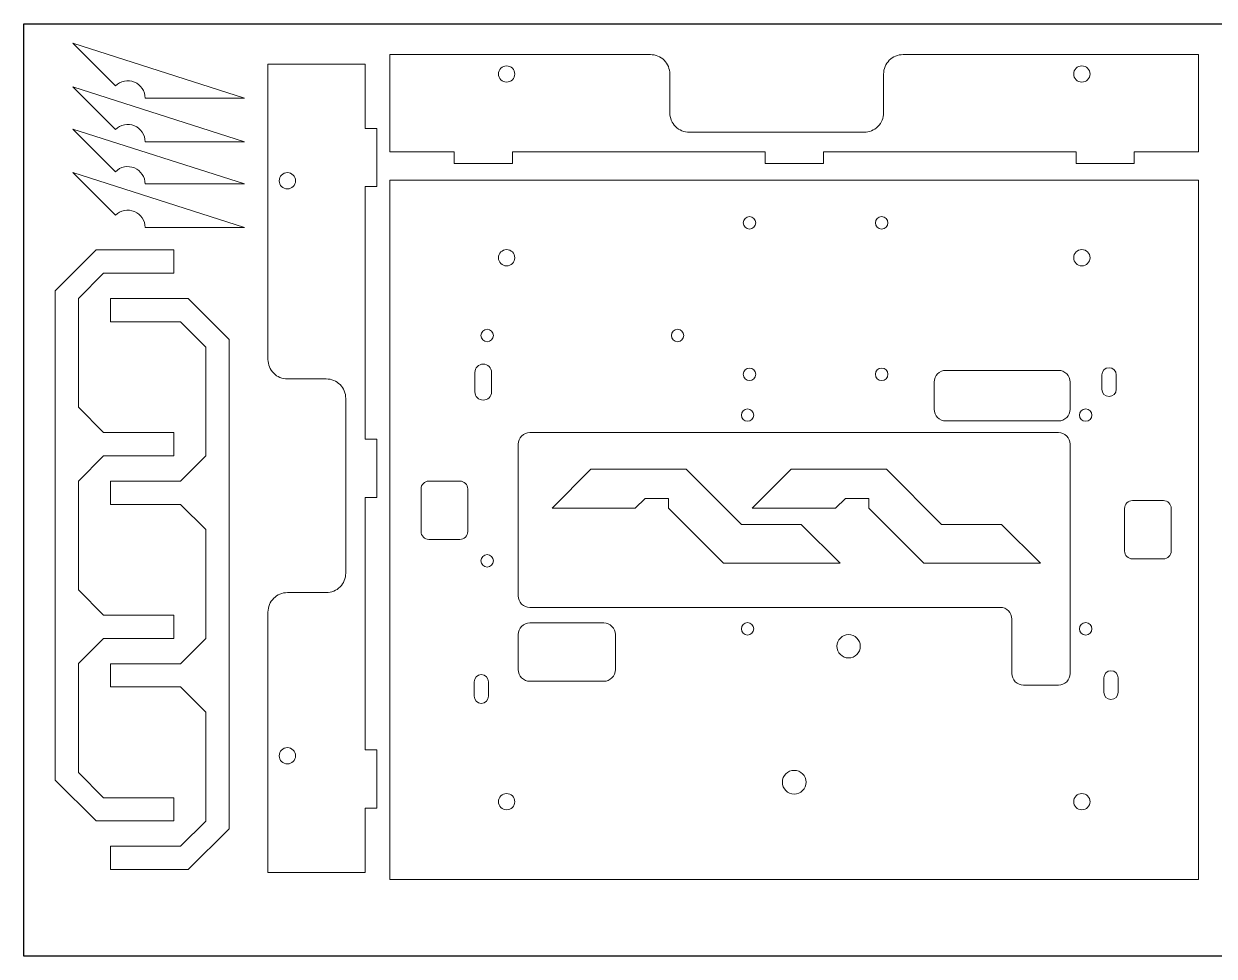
# Model space of a CAD drawing. Header units: millimetres. Extents: x -34 to 566, y 49 to 289.
# Drawn here: x -34.4 to 271.8, y 49 to 289 of the extents above; entities that cross this region are included whole.
import ezdxf

# ---------------------------------------------------------------- set-up
doc = ezdxf.new("R2010")
doc.units = ezdxf.units.MM

# ---------------------------------------------------------------- blocks, each defined once
blk = doc.blocks.new('Alt Plaka')
at = {"color": 7, "linetype": 'Continuous', "lineweight": 15}
blk.add_lwpolyline([(-104, -90), (104, -90), (104, 90), (-104, 90)], close=True, dxfattribs=at)
for points in [[(-77.85, 40.5, 1), (-82.15, 40.5), (-82.15, 35.5, 1), (-77.85, 35.5)], [(68, 28, 0.414214), (71, 31), (71, 38, 0.414214), (68, 41), (39, 41, 0.414214), (36, 38), (36, 31, 0.414214), (39, 28)], [(82.85, 39.85, 1), (79.15, 39.85), (79.15, 36.15, 1), (82.85, 36.15)], [(68, 25), (-68, 25, 0.414214), (-71, 22), (-71, -17, 0.414214), (-68, -20), (53, -20, -0.414214), (56, -23), (56, -37, 0.414214), (59, -40), (68, -40, 0.414214), (71, -37), (71, 22, 0.414214)], [(-86, -2.5, 0.414214), (-84, -0.5), (-84, 10.5, 0.414214), (-86, 12.5), (-94, 12.5, 0.414214), (-96, 10.5), (-96, -0.5, 0.414214), (-94, -2.5)], [(87, -7.5), (95, -7.5, 0.414214), (97, -5.5), (97, 5.5, 0.414214), (95, 7.5), (87, 7.5, 0.414214), (85, 5.5), (85, -5.5, 0.414214)], [(-68, -39), (-49, -39, 0.414214), (-46, -36), (-46, -27, 0.414214), (-49, -24), (-68, -24, 0.414214), (-71, -27), (-71, -36, 0.414214)], [(83.35, -38.15, 1), (79.65, -38.15), (79.65, -41.85, 1), (83.35, -41.85)], [(-78.65, -39.15, 1), (-82.35, -39.15), (-82.35, -42.85, 1), (-78.65, -42.85)]]:
    blk.add_lwpolyline(points, format="xyb", close=True, dxfattribs=at)
for centre, radius in [((-11.5, 79), 1.6), ((22.5, 79), 1.6), ((-74, 70), 2.1), ((74, 70), 2.1), ((-79, 50), 1.6), ((-30, 50), 1.6), ((-11.5, 40), 1.6), ((22.5, 40), 1.6), ((-12, 29.5), 1.6), ((75, 29.5), 1.6), ((-79, -8), 1.6), ((-12, -25.5), 1.6), ((75, -25.5), 1.6), ((14, -30), 3), ((0, -65), 3.05), ((-74, -70), 2.1), ((74, -70), 2.1)]:
    blk.add_circle(centre, radius, dxfattribs=at)
blk = doc.blocks.new('Alt Plaka Destek')
at = {"color": 7, "linetype": 'Continuous', "lineweight": 15}
blk.add_lwpolyline([(-43.25, -16.67), (-59.75, -16.67), (-59.75, 8.33), (7.25, 8.33, -0.414214), (12.25, 3.33), (12.25, -6.67, 0.414214), (17.25, -11.67), (62.25, -11.67, 0.414214), (67.25, -6.67), (67.25, 3.33, -0.414214), (72.25, 8.33), (148.25, 8.33), (148.25, -16.67), (131.75, -16.67), (131.75, -19.67), (116.75, -19.67), (116.75, -16.67), (51.75, -16.67), (51.75, -19.67), (36.75, -19.67), (36.75, -16.67), (-28.25, -16.67), (-28.25, -19.67), (-43.25, -19.67)], format="xyb", close=True, dxfattribs=at)
for centre in [(-29.75, 3.33), (118.25, 3.33)]:
    blk.add_circle(centre, 2.1, dxfattribs=at)
blk = doc.blocks.new('Ust Tutacak')
at = {"color": 7, "linetype": 'Continuous', "lineweight": 15}
blk.add_lwpolyline([(-49.32, 4.27), (-43.32, 4.27), (-43.32, 22.31), (-36.83, 28.8), (-8.81, 28.8), (-2.32, 22.31), (-2.32, 4.27), (3.68, 4.27), (3.68, 22.31), (10.17, 28.8), (38.19, 28.8), (44.68, 22.31), (44.68, 4.27), (50.68, 4.27), (50.68, 22.31), (57.17, 28.8), (85.19, 28.8), (91.68, 22.31), (91.68, 4.27), (97.68, 4.27), (97.68, 24.27), (87.15, 34.8), (-38.79, 34.8), (-49.32, 24.27)], close=True, dxfattribs=at)
blk = doc.blocks.new('Kose 135')
at = {"color": 7, "linetype": 'Continuous', "lineweight": 15}
blk.add_lwpolyline([(-40.48, 2.79, -0.668179), (-32.86, -0.37), (-7.32, -0.37), (-51.47, 13.77)], format="xyb", close=True, dxfattribs=at)
blk = doc.blocks.new('Kose Arka')
at = {"color": 7, "linetype": 'Continuous', "lineweight": 15}
blk.add_lwpolyline([(13.9, -15.43), (13.9, 0), (28.08, 14.19), (28.08, 38.71), (18.08, 48.71), (18.08, 27.32), (20.58, 24.77), (20.58, 18.71), (18.04, 18.71), (3.9, 4.57), (3.9, -25.43)], close=True, dxfattribs=at)

msp = doc.modelspace()

# ---------------------------------------------------------------- linework, layer by layer
msp.add_lwpolyline([(-34.44, 289.02), (565.56, 289.02), (565.56, 49.02), (-34.44, 49.02)], close=True)

# ---------------------------------------------------------------- block references
for name, p in [('Kose 135', (29.62, 270.27)), ('Alt Plaka Destek', (119.51, 272.77)), ('Kose 135', (29.62, 259.01)), ('Kose 135', (29.62, 248.16)), ('Kose 135', (29.62, 236.95)), ('Alt Plaka', (163.76, 158.8))]:
    msp.add_blockref(name, p)
for name, p, rotation in [('Alt Plaka Destek', (36.71, 130.36), 90), ('Ust Tutacak', (8.4, 133.15), 90), ('Ust Tutacak', (-16.4, 169), 270), ('Kose Arka', (150.16, 146.27), 90), ('Kose Arka', (201.69, 146.27), 90)]:
    msp.add_blockref(name, p, dxfattribs=dict(rotation=rotation))

doc.saveas('drawing.dxf')
